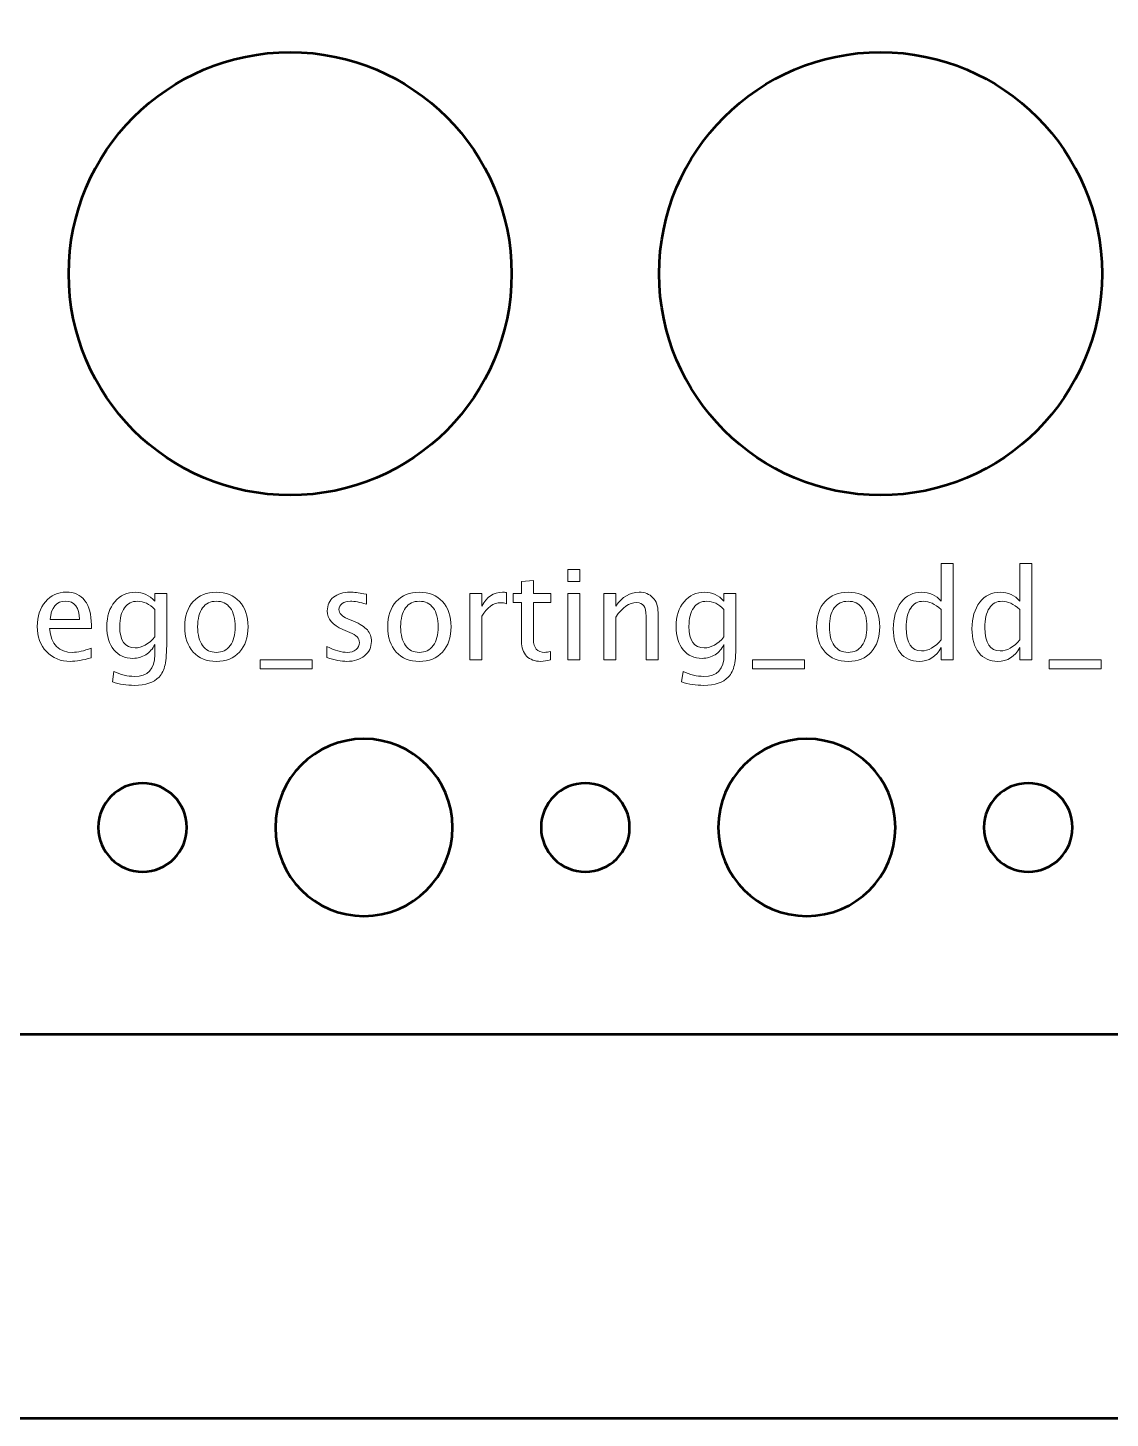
# Model space of a CAD drawing. Header units: centimetres. Extents: x -44 to 44, y -14.8 to 14.1.
# Drawn here: x -4.889 to -1.222, y -14.75 to -10.043 of the extents above; entities that cross this region are included whole.
import ezdxf

# ---------------------------------------------------------------- set-up
doc = ezdxf.new("R2010")
doc.units = ezdxf.units.CM
doc.header["$MEASUREMENT"] = 0
doc.layers.add('Layer 1', color=7, linetype='Continuous')

msp = doc.modelspace()

# ---------------------------------------------------------------- linework, layer by layer
at = {"layer": 'Layer 1', "color": 4, "lineweight": 53}
msp.add_lwpolyline([(-14, -14.75), (14, -14.75), (14, 8.75), (-14, 8.75), (-14, -14.75)], close=True, dxfattribs=at)
at = {"layer": 'Layer 1', "lineweight": 53}
for centre in [(-3.99998, -10.87502), (-1.99998, -10.87502)]:
    msp.add_ellipse(centre, major_axis=(0, 0.75002), ratio=1, dxfattribs=at)
for points, knots in [([(-13.45, -12.95), (-13.45, -12.95), (-13.45, 6.95), (-13.45, 6.95), (-13.45, 6.95), (-13.45, 7.22614), (-13.22614, 7.45), (-12.95, 7.45), (-12.95, 7.45), (-12.95, 7.45), (12.95, 7.45), (12.95, 7.45), (12.95, 7.45), (13.22614, 7.45), (13.45, 7.22614), (13.45, 6.95), (13.45, 6.95), (13.45, 6.95), (13.45, -12.95), (13.45, -12.95), (13.45, -12.95), (13.45, -13.22614), (13.22614, -13.45), (12.95, -13.45), (12.95, -13.45), (12.95, -13.45), (-12.95, -13.45), (-12.95, -13.45), (-12.95, -13.45), (-13.22614, -13.45), (-13.45, -13.22614), (-13.45, -12.95)], [0, 0, 0, 0, 0.1111111, 0.1111111, 0.1111111, 0.1111111, 0.2222222, 0.2222222, 0.2222222, 0.2222222, 0.3333333, 0.3333333, 0.3333333, 0.3333333, 0.4444444, 0.4444444, 0.4444444, 0.4444444, 0.5555556, 0.5555556, 0.5555556, 0.5555556, 0.6666667, 0.6666667, 0.6666667, 0.6666667, 0.7777778, 0.7777778, 0.7777778, 0.7777778, 1, 1, 1, 1]), ([(-4.05, -12.75), (-4.05, -12.58431), (-3.91569, -12.45), (-3.75, -12.45), (-3.75, -12.45), (-3.58431, -12.45), (-3.45, -12.58431), (-3.45, -12.75), (-3.45, -12.75), (-3.45, -12.91569), (-3.58431, -13.05), (-3.75, -13.05), (-3.75, -13.05), (-3.91569, -13.05), (-4.05, -12.91569), (-4.05, -12.75)], [0, 0, 0, 0, 0.2, 0.2, 0.2, 0.2, 0.4, 0.4, 0.4, 0.4, 0.6, 0.6, 0.6, 0.6, 1, 1, 1, 1]), ([(-2.55, -12.75), (-2.55, -12.58431), (-2.41569, -12.45), (-2.25, -12.45), (-2.25, -12.45), (-2.08431, -12.45), (-1.95, -12.58431), (-1.95, -12.75), (-1.95, -12.75), (-1.95, -12.91569), (-2.08431, -13.05), (-2.25, -13.05), (-2.25, -13.05), (-2.41569, -13.05), (-2.55, -12.91569), (-2.55, -12.75)], [0, 0, 0, 0, 0.2, 0.2, 0.2, 0.2, 0.4, 0.4, 0.4, 0.4, 0.6, 0.6, 0.6, 0.6, 1, 1, 1, 1]), ([(-4.65, -12.75), (-4.65, -12.66716), (-4.58284, -12.6), (-4.5, -12.6), (-4.5, -12.6), (-4.41716, -12.6), (-4.35, -12.66716), (-4.35, -12.75), (-4.35, -12.75), (-4.35, -12.83284), (-4.41716, -12.9), (-4.5, -12.9), (-4.5, -12.9), (-4.58284, -12.9), (-4.65, -12.83284), (-4.65, -12.75)], [0, 0, 0, 0, 0.2, 0.2, 0.2, 0.2, 0.4, 0.4, 0.4, 0.4, 0.6, 0.6, 0.6, 0.6, 1, 1, 1, 1]), ([(-3.15, -12.75), (-3.15, -12.66716), (-3.08284, -12.6), (-3, -12.6), (-3, -12.6), (-2.91716, -12.6), (-2.85, -12.66716), (-2.85, -12.75), (-2.85, -12.75), (-2.85, -12.83284), (-2.91716, -12.9), (-3, -12.9), (-3, -12.9), (-3.08284, -12.9), (-3.15, -12.83284), (-3.15, -12.75)], [0, 0, 0, 0, 0.2, 0.2, 0.2, 0.2, 0.4, 0.4, 0.4, 0.4, 0.6, 0.6, 0.6, 0.6, 1, 1, 1, 1]), ([(-1.65, -12.75), (-1.65, -12.66716), (-1.58284, -12.6), (-1.5, -12.6), (-1.5, -12.6), (-1.41716, -12.6), (-1.35, -12.66716), (-1.35, -12.75), (-1.35, -12.75), (-1.35, -12.83284), (-1.41716, -12.9), (-1.5, -12.9), (-1.5, -12.9), (-1.58284, -12.9), (-1.65, -12.83284), (-1.65, -12.75)], [0, 0, 0, 0, 0.2, 0.2, 0.2, 0.2, 0.4, 0.4, 0.4, 0.4, 0.6, 0.6, 0.6, 0.6, 1, 1, 1, 1])]:
    msp.add_open_spline(points, degree=3, knots=knots, dxfattribs=at)
at = {"layer": 'Layer 1', "color": 5, "lineweight": 9}
for points, knots in [([(-1.79479, -12.18252), (-1.79479, -12.18252), (-1.79479, -12.1404), (-1.79479, -12.1404), (-1.79479, -12.1404), (-1.81138, -12.17187), (-1.83635, -12.1876), (-1.86972, -12.1876), (-1.86972, -12.1876), (-1.89682, -12.1876), (-1.91812, -12.17779), (-1.93365, -12.15811), (-1.93365, -12.15811), (-1.94917, -12.13842), (-1.95693, -12.11154), (-1.95693, -12.07746), (-1.95693, -12.07746), (-1.95693, -12.04021), (-1.94811, -12.01022), (-1.93054, -11.98751), (-1.93054, -11.98751), (-1.9129, -11.96486), (-1.88976, -11.9535), (-1.86105, -11.9535), (-1.86105, -11.9535), (-1.83445, -11.9535), (-1.81229, -11.96366), (-1.79479, -11.98405), (-1.79479, -11.98405), (-1.79479, -11.98405), (-1.79479, -11.85613), (-1.79479, -11.85613), (-1.79479, -11.85613), (-1.79479, -11.85613), (-1.75416, -11.85613), (-1.75416, -11.85613), (-1.75416, -11.85613), (-1.75416, -11.85613), (-1.75416, -12.18252), (-1.75416, -12.18252), (-1.75416, -12.18252), (-1.75416, -12.18252), (-1.79479, -12.18252), (-1.79479, -12.18252)], [0, 0, 0, 0, 0.0833333, 0.0833333, 0.0833333, 0.0833333, 0.1666667, 0.1666667, 0.1666667, 0.1666667, 0.25, 0.25, 0.25, 0.25, 0.3333333, 0.3333333, 0.3333333, 0.3333333, 0.4166667, 0.4166667, 0.4166667, 0.4166667, 0.5, 0.5, 0.5, 0.5, 0.5833333, 0.5833333, 0.5833333, 0.5833333, 0.6666667, 0.6666667, 0.6666667, 0.6666667, 0.75, 0.75, 0.75, 0.75, 0.8333333, 0.8333333, 0.8333333, 0.8333333, 1, 1, 1, 1]), ([(-1.52837, -12.18252), (-1.52837, -12.18252), (-1.52837, -12.1404), (-1.52837, -12.1404), (-1.52837, -12.1404), (-1.54496, -12.17187), (-1.56993, -12.1876), (-1.6033, -12.1876), (-1.6033, -12.1876), (-1.6304, -12.1876), (-1.6517, -12.17779), (-1.66723, -12.15811), (-1.66723, -12.15811), (-1.68275, -12.13842), (-1.69051, -12.11154), (-1.69051, -12.07746), (-1.69051, -12.07746), (-1.69051, -12.04021), (-1.68169, -12.01022), (-1.66412, -11.98751), (-1.66412, -11.98751), (-1.64648, -11.96486), (-1.62334, -11.9535), (-1.59463, -11.9535), (-1.59463, -11.9535), (-1.56803, -11.9535), (-1.54587, -11.96366), (-1.52837, -11.98405), (-1.52837, -11.98405), (-1.52837, -11.98405), (-1.52837, -11.85613), (-1.52837, -11.85613), (-1.52837, -11.85613), (-1.52837, -11.85613), (-1.48774, -11.85613), (-1.48774, -11.85613), (-1.48774, -11.85613), (-1.48774, -11.85613), (-1.48774, -12.18252), (-1.48774, -12.18252), (-1.48774, -12.18252), (-1.48774, -12.18252), (-1.52837, -12.18252), (-1.52837, -12.18252)], [0, 0, 0, 0, 0.0833333, 0.0833333, 0.0833333, 0.0833333, 0.1666667, 0.1666667, 0.1666667, 0.1666667, 0.25, 0.25, 0.25, 0.25, 0.3333333, 0.3333333, 0.3333333, 0.3333333, 0.4166667, 0.4166667, 0.4166667, 0.4166667, 0.5, 0.5, 0.5, 0.5, 0.5833333, 0.5833333, 0.5833333, 0.5833333, 0.6666667, 0.6666667, 0.6666667, 0.6666667, 0.75, 0.75, 0.75, 0.75, 0.8333333, 0.8333333, 0.8333333, 0.8333333, 1, 1, 1, 1]), ([(-3.05993, -11.91709), (-3.05993, -11.91709), (-3.05993, -11.87645), (-3.05993, -11.87645), (-3.05993, -11.87645), (-3.05993, -11.87645), (-3.01929, -11.87645), (-3.01929, -11.87645), (-3.01929, -11.87645), (-3.01929, -11.87645), (-3.01929, -11.91709), (-3.01929, -11.91709), (-3.01929, -11.91709), (-3.01929, -11.91709), (-3.05993, -11.91709), (-3.05993, -11.91709)], [0, 0, 0, 0, 0.2, 0.2, 0.2, 0.2, 0.4, 0.4, 0.4, 0.4, 0.6, 0.6, 0.6, 0.6, 1, 1, 1, 1]), ([(-4.67425, -12.17532), (-4.70156, -12.18351), (-4.72491, -12.1876), (-4.74439, -12.1876), (-4.74439, -12.1876), (-4.77762, -12.1876), (-4.80464, -12.17659), (-4.82545, -12.15465), (-4.82545, -12.15465), (-4.84627, -12.13271), (-4.85671, -12.10427), (-4.85671, -12.06928), (-4.85671, -12.06928), (-4.85671, -12.03534), (-4.84754, -12.00747), (-4.82912, -11.98567), (-4.82912, -11.98567), (-4.81071, -11.96394), (-4.78714, -11.95308), (-4.75843, -11.95308), (-4.75843, -11.95308), (-4.73126, -11.95308), (-4.71024, -11.96274), (-4.69542, -11.98207), (-4.69542, -11.98207), (-4.6806, -12.00141), (-4.6732, -12.02878), (-4.6732, -12.06427), (-4.6732, -12.06427), (-4.6732, -12.06427), (-4.67341, -12.07669), (-4.67341, -12.07669), (-4.67341, -12.07669), (-4.67341, -12.07669), (-4.81522, -12.07669), (-4.81522, -12.07669), (-4.81522, -12.07669), (-4.8093, -12.13031), (-4.78312, -12.15712), (-4.73677, -12.15712), (-4.73677, -12.15712), (-4.71976, -12.15712), (-4.69895, -12.15232), (-4.67425, -12.14273), (-4.67425, -12.14273), (-4.67425, -12.14273), (-4.67425, -12.17532), (-4.67425, -12.17532)], [0, 0, 0, 0, 0.0769231, 0.0769231, 0.0769231, 0.0769231, 0.1538462, 0.1538462, 0.1538462, 0.1538462, 0.2307692, 0.2307692, 0.2307692, 0.2307692, 0.3076923, 0.3076923, 0.3076923, 0.3076923, 0.3846154, 0.3846154, 0.3846154, 0.3846154, 0.4615385, 0.4615385, 0.4615385, 0.4615385, 0.5384615, 0.5384615, 0.5384615, 0.5384615, 0.6153846, 0.6153846, 0.6153846, 0.6153846, 0.6923077, 0.6923077, 0.6923077, 0.6923077, 0.7692308, 0.7692308, 0.7692308, 0.7692308, 0.8461538, 0.8461538, 0.8461538, 0.8461538, 1, 1, 1, 1]), ([(-4.60221, -12.25703), (-4.60221, -12.25703), (-4.59742, -12.22189), (-4.59742, -12.22189), (-4.59742, -12.22189), (-4.57385, -12.2329), (-4.5505, -12.2384), (-4.52743, -12.2384), (-4.52743, -12.2384), (-4.48164, -12.2384), (-4.4587, -12.21413), (-4.4587, -12.16566), (-4.4587, -12.16566), (-4.4587, -12.16566), (-4.4587, -12.13038), (-4.4587, -12.13038), (-4.4587, -12.13038), (-4.46576, -12.14527), (-4.47578, -12.15677), (-4.48883, -12.16502), (-4.48883, -12.16502), (-4.50188, -12.17328), (-4.51642, -12.17744), (-4.53243, -12.17744), (-4.53243, -12.17744), (-4.5596, -12.17744), (-4.58112, -12.1677), (-4.59699, -12.14823), (-4.59699, -12.14823), (-4.61287, -12.12876), (-4.62084, -12.10237), (-4.62084, -12.06907), (-4.62084, -12.06907), (-4.62084, -12.03499), (-4.61181, -12.00719), (-4.59375, -11.98567), (-4.59375, -11.98567), (-4.57561, -11.96422), (-4.55226, -11.9535), (-4.52354, -11.9535), (-4.52354, -11.9535), (-4.49843, -11.9535), (-4.47677, -11.96366), (-4.4587, -11.98405), (-4.4587, -11.98405), (-4.4587, -11.98405), (-4.4587, -11.95816), (-4.4587, -11.95816), (-4.4587, -11.95816), (-4.4587, -11.95816), (-4.41807, -11.95816), (-4.41807, -11.95816), (-4.41807, -11.95816), (-4.41807, -11.95816), (-4.41807, -12.12128), (-4.41807, -12.12128), (-4.41807, -12.12128), (-4.41807, -12.15634), (-4.4199, -12.18231), (-4.42357, -12.19917), (-4.42357, -12.19917), (-4.42717, -12.21603), (-4.43408, -12.22986), (-4.4441, -12.24059), (-4.4441, -12.24059), (-4.46188, -12.25942), (-4.48968, -12.26888), (-4.52743, -12.26888), (-4.52743, -12.26888), (-4.55332, -12.26888), (-4.57822, -12.26493), (-4.60221, -12.25703)], [0, 0, 0, 0, 0.0526316, 0.0526316, 0.0526316, 0.0526316, 0.1052632, 0.1052632, 0.1052632, 0.1052632, 0.1578947, 0.1578947, 0.1578947, 0.1578947, 0.2105263, 0.2105263, 0.2105263, 0.2105263, 0.2631579, 0.2631579, 0.2631579, 0.2631579, 0.3157895, 0.3157895, 0.3157895, 0.3157895, 0.3684211, 0.3684211, 0.3684211, 0.3684211, 0.4210526, 0.4210526, 0.4210526, 0.4210526, 0.4736842, 0.4736842, 0.4736842, 0.4736842, 0.5263158, 0.5263158, 0.5263158, 0.5263158, 0.5789474, 0.5789474, 0.5789474, 0.5789474, 0.6315789, 0.6315789, 0.6315789, 0.6315789, 0.6842105, 0.6842105, 0.6842105, 0.6842105, 0.7368421, 0.7368421, 0.7368421, 0.7368421, 0.7894737, 0.7894737, 0.7894737, 0.7894737, 0.8421053, 0.8421053, 0.8421053, 0.8421053, 0.8947368, 0.8947368, 0.8947368, 0.8947368, 1, 1, 1, 1]), ([(-4.24979, -12.1876), (-4.28274, -12.1876), (-4.30884, -12.17709), (-4.32803, -12.15606), (-4.32803, -12.15606), (-4.34729, -12.13504), (-4.35689, -12.10646), (-4.35689, -12.07041), (-4.35689, -12.07041), (-4.35689, -12.03443), (-4.34729, -12.00592), (-4.32803, -11.98497), (-4.32803, -11.98497), (-4.30884, -11.96401), (-4.28274, -11.9535), (-4.24979, -11.9535), (-4.24979, -11.9535), (-4.21684, -11.9535), (-4.19073, -11.96401), (-4.17154, -11.98497), (-4.17154, -11.98497), (-4.15228, -12.00592), (-4.14269, -12.03443), (-4.14269, -12.07041), (-4.14269, -12.07041), (-4.14269, -12.10646), (-4.15228, -12.13504), (-4.17154, -12.15606), (-4.17154, -12.15606), (-4.19073, -12.17709), (-4.21684, -12.1876), (-4.24979, -12.1876)], [0, 0, 0, 0, 0.1111111, 0.1111111, 0.1111111, 0.1111111, 0.2222222, 0.2222222, 0.2222222, 0.2222222, 0.3333333, 0.3333333, 0.3333333, 0.3333333, 0.4444444, 0.4444444, 0.4444444, 0.4444444, 0.5555556, 0.5555556, 0.5555556, 0.5555556, 0.6666667, 0.6666667, 0.6666667, 0.6666667, 0.7777778, 0.7777778, 0.7777778, 0.7777778, 1, 1, 1, 1]), ([(-3.87541, -12.17448), (-3.87541, -12.17448), (-3.87541, -12.13722), (-3.87541, -12.13722), (-3.87541, -12.13722), (-3.84881, -12.15049), (-3.82574, -12.15712), (-3.80606, -12.15712), (-3.80606, -12.15712), (-3.79435, -12.15712), (-3.78461, -12.15395), (-3.77692, -12.1476), (-3.77692, -12.1476), (-3.76923, -12.14132), (-3.76535, -12.13341), (-3.76535, -12.12389), (-3.76535, -12.12389), (-3.76535, -12.10999), (-3.77614, -12.09849), (-3.79773, -12.08939), (-3.79773, -12.08939), (-3.79773, -12.08939), (-3.82151, -12.0793), (-3.82151, -12.0793), (-3.82151, -12.0793), (-3.85658, -12.06476), (-3.87414, -12.04374), (-3.87414, -12.01643), (-3.87414, -12.01643), (-3.87414, -11.99689), (-3.86723, -11.98151), (-3.8534, -11.97029), (-3.8534, -11.97029), (-3.83957, -11.95907), (-3.82059, -11.9535), (-3.79653, -11.9535), (-3.79653, -11.9535), (-3.78404, -11.9535), (-3.76852, -11.95519), (-3.75011, -11.95865), (-3.75011, -11.95865), (-3.75011, -11.95865), (-3.74164, -11.96027), (-3.74164, -11.96027), (-3.74164, -11.96027), (-3.74164, -11.96027), (-3.74164, -11.99414), (-3.74164, -11.99414), (-3.74164, -11.99414), (-3.76429, -11.98736), (-3.78235, -11.98398), (-3.79583, -11.98398), (-3.79583, -11.98398), (-3.80768, -11.98398), (-3.81706, -11.98659), (-3.82419, -11.99174), (-3.82419, -11.99174), (-3.83125, -11.99689), (-3.83477, -12.0038), (-3.83477, -12.01248), (-3.83477, -12.01248), (-3.83477, -12.02469), (-3.8249, -12.03506), (-3.80507, -12.04346), (-3.80507, -12.04346), (-3.80507, -12.04346), (-3.78553, -12.05171), (-3.78553, -12.05171), (-3.78553, -12.05171), (-3.76337, -12.06102), (-3.74771, -12.0709), (-3.73854, -12.08127), (-3.73854, -12.08127), (-3.72929, -12.09165), (-3.72471, -12.10463), (-3.72471, -12.12015), (-3.72471, -12.12015), (-3.72471, -12.13983), (-3.73247, -12.15599), (-3.74806, -12.16862), (-3.74806, -12.16862), (-3.76358, -12.18125), (-3.78348, -12.1876), (-3.80768, -12.1876), (-3.80768, -12.1876), (-3.82631, -12.1876), (-3.84881, -12.18323), (-3.87541, -12.17448)], [0, 0, 0, 0, 0.0434783, 0.0434783, 0.0434783, 0.0434783, 0.0869565, 0.0869565, 0.0869565, 0.0869565, 0.1304348, 0.1304348, 0.1304348, 0.1304348, 0.173913, 0.173913, 0.173913, 0.173913, 0.2173913, 0.2173913, 0.2173913, 0.2173913, 0.2608696, 0.2608696, 0.2608696, 0.2608696, 0.3043478, 0.3043478, 0.3043478, 0.3043478, 0.3478261, 0.3478261, 0.3478261, 0.3478261, 0.3913043, 0.3913043, 0.3913043, 0.3913043, 0.4347826, 0.4347826, 0.4347826, 0.4347826, 0.4782609, 0.4782609, 0.4782609, 0.4782609, 0.5217391, 0.5217391, 0.5217391, 0.5217391, 0.5652174, 0.5652174, 0.5652174, 0.5652174, 0.6086957, 0.6086957, 0.6086957, 0.6086957, 0.6521739, 0.6521739, 0.6521739, 0.6521739, 0.6956522, 0.6956522, 0.6956522, 0.6956522, 0.7391304, 0.7391304, 0.7391304, 0.7391304, 0.7826087, 0.7826087, 0.7826087, 0.7826087, 0.826087, 0.826087, 0.826087, 0.826087, 0.8695652, 0.8695652, 0.8695652, 0.8695652, 0.9130435, 0.9130435, 0.9130435, 0.9130435, 1, 1, 1, 1]), ([(-3.56222, -12.1876), (-3.59517, -12.1876), (-3.62127, -12.17709), (-3.64046, -12.15606), (-3.64046, -12.15606), (-3.65972, -12.13504), (-3.66932, -12.10646), (-3.66932, -12.07041), (-3.66932, -12.07041), (-3.66932, -12.03443), (-3.65972, -12.00592), (-3.64046, -11.98497), (-3.64046, -11.98497), (-3.62127, -11.96401), (-3.59517, -11.9535), (-3.56222, -11.9535), (-3.56222, -11.9535), (-3.52927, -11.9535), (-3.50316, -11.96401), (-3.48397, -11.98497), (-3.48397, -11.98497), (-3.46471, -12.00592), (-3.45512, -12.03443), (-3.45512, -12.07041), (-3.45512, -12.07041), (-3.45512, -12.10646), (-3.46471, -12.13504), (-3.48397, -12.15606), (-3.48397, -12.15606), (-3.50316, -12.17709), (-3.52927, -12.1876), (-3.56222, -12.1876)], [0, 0, 0, 0, 0.1111111, 0.1111111, 0.1111111, 0.1111111, 0.2222222, 0.2222222, 0.2222222, 0.2222222, 0.3333333, 0.3333333, 0.3333333, 0.3333333, 0.4444444, 0.4444444, 0.4444444, 0.4444444, 0.5555556, 0.5555556, 0.5555556, 0.5555556, 0.6666667, 0.6666667, 0.6666667, 0.6666667, 0.7777778, 0.7777778, 0.7777778, 0.7777778, 1, 1, 1, 1]), ([(-3.39147, -12.18252), (-3.39147, -12.18252), (-3.39147, -11.95816), (-3.39147, -11.95816), (-3.39147, -11.95816), (-3.39147, -11.95816), (-3.35083, -11.95816), (-3.35083, -11.95816), (-3.35083, -11.95816), (-3.35083, -11.95816), (-3.35083, -12.00056), (-3.35083, -12.00056), (-3.35083, -12.00056), (-3.33467, -11.96916), (-3.31125, -11.9535), (-3.28049, -11.9535), (-3.28049, -11.9535), (-3.27632, -11.9535), (-3.27195, -11.95385), (-3.26743, -11.95456), (-3.26743, -11.95456), (-3.26743, -11.95456), (-3.26743, -11.99259), (-3.26743, -11.99259), (-3.26743, -11.99259), (-3.27449, -11.99026), (-3.2807, -11.98906), (-3.28606, -11.98906), (-3.28606, -11.98906), (-3.31188, -11.98906), (-3.33347, -12.0043), (-3.35083, -12.03485), (-3.35083, -12.03485), (-3.35083, -12.03485), (-3.35083, -12.18252), (-3.35083, -12.18252), (-3.35083, -12.18252), (-3.35083, -12.18252), (-3.39147, -12.18252), (-3.39147, -12.18252)], [0, 0, 0, 0, 0.0909091, 0.0909091, 0.0909091, 0.0909091, 0.1818182, 0.1818182, 0.1818182, 0.1818182, 0.2727273, 0.2727273, 0.2727273, 0.2727273, 0.3636364, 0.3636364, 0.3636364, 0.3636364, 0.4545455, 0.4545455, 0.4545455, 0.4545455, 0.5454545, 0.5454545, 0.5454545, 0.5454545, 0.6363636, 0.6363636, 0.6363636, 0.6363636, 0.7272727, 0.7272727, 0.7272727, 0.7272727, 0.8181818, 0.8181818, 0.8181818, 0.8181818, 1, 1, 1, 1]), ([(-3.11793, -12.18245), (-3.13049, -12.18591), (-3.14143, -12.1876), (-3.15067, -12.1876), (-3.15067, -12.1876), (-3.17141, -12.1876), (-3.18757, -12.18167), (-3.19914, -12.16982), (-3.19914, -12.16982), (-3.21078, -12.15797), (-3.21657, -12.14153), (-3.21657, -12.12043), (-3.21657, -12.12043), (-3.21657, -12.12043), (-3.21657, -11.98863), (-3.21657, -11.98863), (-3.21657, -11.98863), (-3.21657, -11.98863), (-3.24465, -11.98863), (-3.24465, -11.98863), (-3.24465, -11.98863), (-3.24465, -11.98863), (-3.24465, -11.95816), (-3.24465, -11.95816), (-3.24465, -11.95816), (-3.24465, -11.95816), (-3.21657, -11.95816), (-3.21657, -11.95816), (-3.21657, -11.95816), (-3.21657, -11.95816), (-3.21657, -11.91759), (-3.21657, -11.91759), (-3.21657, -11.91759), (-3.21657, -11.91759), (-3.17593, -11.91371), (-3.17593, -11.91371), (-3.17593, -11.91371), (-3.17593, -11.91371), (-3.17593, -11.95816), (-3.17593, -11.95816), (-3.17593, -11.95816), (-3.17593, -11.95816), (-3.11708, -11.95816), (-3.11708, -11.95816), (-3.11708, -11.95816), (-3.11708, -11.95816), (-3.11708, -11.98863), (-3.11708, -11.98863), (-3.11708, -11.98863), (-3.11708, -11.98863), (-3.17593, -11.98863), (-3.17593, -11.98863), (-3.17593, -11.98863), (-3.17593, -11.98863), (-3.17593, -12.11309), (-3.17593, -12.11309), (-3.17593, -12.11309), (-3.17593, -12.14244), (-3.16316, -12.15712), (-3.13769, -12.15712), (-3.13769, -12.15712), (-3.13225, -12.15712), (-3.12569, -12.1562), (-3.11793, -12.15444), (-3.11793, -12.15444), (-3.11793, -12.15444), (-3.11793, -12.18245), (-3.11793, -12.18245)], [0, 0, 0, 0, 0.0555556, 0.0555556, 0.0555556, 0.0555556, 0.1111111, 0.1111111, 0.1111111, 0.1111111, 0.1666667, 0.1666667, 0.1666667, 0.1666667, 0.2222222, 0.2222222, 0.2222222, 0.2222222, 0.2777778, 0.2777778, 0.2777778, 0.2777778, 0.3333333, 0.3333333, 0.3333333, 0.3333333, 0.3888889, 0.3888889, 0.3888889, 0.3888889, 0.4444444, 0.4444444, 0.4444444, 0.4444444, 0.5, 0.5, 0.5, 0.5, 0.5555556, 0.5555556, 0.5555556, 0.5555556, 0.6111111, 0.6111111, 0.6111111, 0.6111111, 0.6666667, 0.6666667, 0.6666667, 0.6666667, 0.7222222, 0.7222222, 0.7222222, 0.7222222, 0.7777778, 0.7777778, 0.7777778, 0.7777778, 0.8333333, 0.8333333, 0.8333333, 0.8333333, 0.8888889, 0.8888889, 0.8888889, 0.8888889, 1, 1, 1, 1]), ([(-2.93759, -12.18252), (-2.93759, -12.18252), (-2.93759, -11.95816), (-2.93759, -11.95816), (-2.93759, -11.95816), (-2.93759, -11.95816), (-2.89695, -11.95816), (-2.89695, -11.95816), (-2.89695, -11.95816), (-2.89695, -11.95816), (-2.89695, -12.00056), (-2.89695, -12.00056), (-2.89695, -12.00056), (-2.87543, -11.96916), (-2.84904, -11.9535), (-2.81786, -11.9535), (-2.81786, -11.9535), (-2.79824, -11.9535), (-2.78265, -11.95964), (-2.77115, -11.97198), (-2.77115, -11.97198), (-2.75965, -11.98426), (-2.75387, -12.00084), (-2.75387, -12.02158), (-2.75387, -12.02158), (-2.75387, -12.02158), (-2.75387, -12.18252), (-2.75387, -12.18252), (-2.75387, -12.18252), (-2.75387, -12.18252), (-2.7945, -12.18252), (-2.7945, -12.18252), (-2.7945, -12.18252), (-2.7945, -12.18252), (-2.7945, -12.03485), (-2.7945, -12.03485), (-2.7945, -12.03485), (-2.7945, -12.0182), (-2.79697, -12.00634), (-2.80184, -11.99929), (-2.80184, -11.99929), (-2.80678, -11.99216), (-2.8149, -11.98863), (-2.82625, -11.98863), (-2.82625, -11.98863), (-2.85123, -11.98863), (-2.8748, -12.00493), (-2.89695, -12.03753), (-2.89695, -12.03753), (-2.89695, -12.03753), (-2.89695, -12.18252), (-2.89695, -12.18252), (-2.89695, -12.18252), (-2.89695, -12.18252), (-2.93759, -12.18252), (-2.93759, -12.18252)], [0, 0, 0, 0, 0.0666667, 0.0666667, 0.0666667, 0.0666667, 0.1333333, 0.1333333, 0.1333333, 0.1333333, 0.2, 0.2, 0.2, 0.2, 0.2666667, 0.2666667, 0.2666667, 0.2666667, 0.3333333, 0.3333333, 0.3333333, 0.3333333, 0.4, 0.4, 0.4, 0.4, 0.4666667, 0.4666667, 0.4666667, 0.4666667, 0.5333333, 0.5333333, 0.5333333, 0.5333333, 0.6, 0.6, 0.6, 0.6, 0.6666667, 0.6666667, 0.6666667, 0.6666667, 0.7333333, 0.7333333, 0.7333333, 0.7333333, 0.8, 0.8, 0.8, 0.8, 0.8666667, 0.8666667, 0.8666667, 0.8666667, 1, 1, 1, 1]), ([(-2.67399, -12.25703), (-2.67399, -12.25703), (-2.6692, -12.22189), (-2.6692, -12.22189), (-2.6692, -12.22189), (-2.64563, -12.2329), (-2.62228, -12.2384), (-2.59921, -12.2384), (-2.59921, -12.2384), (-2.55342, -12.2384), (-2.53048, -12.21413), (-2.53048, -12.16566), (-2.53048, -12.16566), (-2.53048, -12.16566), (-2.53048, -12.13038), (-2.53048, -12.13038), (-2.53048, -12.13038), (-2.53754, -12.14527), (-2.54756, -12.15677), (-2.56061, -12.16502), (-2.56061, -12.16502), (-2.57366, -12.17328), (-2.5882, -12.17744), (-2.60421, -12.17744), (-2.60421, -12.17744), (-2.63138, -12.17744), (-2.6529, -12.1677), (-2.66877, -12.14823), (-2.66877, -12.14823), (-2.68465, -12.12876), (-2.69262, -12.10237), (-2.69262, -12.06907), (-2.69262, -12.06907), (-2.69262, -12.03499), (-2.68359, -12.00719), (-2.66553, -11.98567), (-2.66553, -11.98567), (-2.64739, -11.96422), (-2.62404, -11.9535), (-2.59532, -11.9535), (-2.59532, -11.9535), (-2.57021, -11.9535), (-2.54855, -11.96366), (-2.53048, -11.98405), (-2.53048, -11.98405), (-2.53048, -11.98405), (-2.53048, -11.95816), (-2.53048, -11.95816), (-2.53048, -11.95816), (-2.53048, -11.95816), (-2.48985, -11.95816), (-2.48985, -11.95816), (-2.48985, -11.95816), (-2.48985, -11.95816), (-2.48985, -12.12128), (-2.48985, -12.12128), (-2.48985, -12.12128), (-2.48985, -12.15634), (-2.49168, -12.18231), (-2.49535, -12.19917), (-2.49535, -12.19917), (-2.49895, -12.21603), (-2.50586, -12.22986), (-2.51588, -12.24059), (-2.51588, -12.24059), (-2.53366, -12.25942), (-2.56146, -12.26888), (-2.59921, -12.26888), (-2.59921, -12.26888), (-2.6251, -12.26888), (-2.65, -12.26493), (-2.67399, -12.25703)], [0, 0, 0, 0, 0.0526316, 0.0526316, 0.0526316, 0.0526316, 0.1052632, 0.1052632, 0.1052632, 0.1052632, 0.1578947, 0.1578947, 0.1578947, 0.1578947, 0.2105263, 0.2105263, 0.2105263, 0.2105263, 0.2631579, 0.2631579, 0.2631579, 0.2631579, 0.3157895, 0.3157895, 0.3157895, 0.3157895, 0.3684211, 0.3684211, 0.3684211, 0.3684211, 0.4210526, 0.4210526, 0.4210526, 0.4210526, 0.4736842, 0.4736842, 0.4736842, 0.4736842, 0.5263158, 0.5263158, 0.5263158, 0.5263158, 0.5789474, 0.5789474, 0.5789474, 0.5789474, 0.6315789, 0.6315789, 0.6315789, 0.6315789, 0.6842105, 0.6842105, 0.6842105, 0.6842105, 0.7368421, 0.7368421, 0.7368421, 0.7368421, 0.7894737, 0.7894737, 0.7894737, 0.7894737, 0.8421053, 0.8421053, 0.8421053, 0.8421053, 0.8947368, 0.8947368, 0.8947368, 0.8947368, 1, 1, 1, 1]), ([(-2.1099, -12.1876), (-2.14285, -12.1876), (-2.16895, -12.17709), (-2.18814, -12.15606), (-2.18814, -12.15606), (-2.2074, -12.13504), (-2.217, -12.10646), (-2.217, -12.07041), (-2.217, -12.07041), (-2.217, -12.03443), (-2.2074, -12.00592), (-2.18814, -11.98497), (-2.18814, -11.98497), (-2.16895, -11.96401), (-2.14285, -11.9535), (-2.1099, -11.9535), (-2.1099, -11.9535), (-2.07695, -11.9535), (-2.05084, -11.96401), (-2.03165, -11.98497), (-2.03165, -11.98497), (-2.01239, -12.00592), (-2.0028, -12.03443), (-2.0028, -12.07041), (-2.0028, -12.07041), (-2.0028, -12.10646), (-2.01239, -12.13504), (-2.03165, -12.15606), (-2.03165, -12.15606), (-2.05084, -12.17709), (-2.07695, -12.1876), (-2.1099, -12.1876)], [0, 0, 0, 0, 0.1111111, 0.1111111, 0.1111111, 0.1111111, 0.2222222, 0.2222222, 0.2222222, 0.2222222, 0.3333333, 0.3333333, 0.3333333, 0.3333333, 0.4444444, 0.4444444, 0.4444444, 0.4444444, 0.5555556, 0.5555556, 0.5555556, 0.5555556, 0.6666667, 0.6666667, 0.6666667, 0.6666667, 0.7777778, 0.7777778, 0.7777778, 0.7777778, 1, 1, 1, 1]), ([(-4.81311, -12.04621), (-4.81311, -12.04621), (-4.71405, -12.04621), (-4.71405, -12.04621), (-4.71405, -12.04621), (-4.71405, -12.00444), (-4.72964, -11.98355), (-4.76076, -11.98355), (-4.76076, -11.98355), (-4.79208, -11.98355), (-4.80951, -12.00444), (-4.81311, -12.04621)], [0, 0, 0, 0, 0.25, 0.25, 0.25, 0.25, 0.5, 0.5, 0.5, 0.5, 1, 1, 1, 1]), ([(-4.4587, -12.10491), (-4.4587, -12.10491), (-4.4587, -12.01185), (-4.4587, -12.01185), (-4.4587, -12.01185), (-4.47663, -11.99329), (-4.49617, -11.98398), (-4.51727, -11.98398), (-4.51727, -11.98398), (-4.53603, -11.98398), (-4.55071, -11.99146), (-4.56129, -12.00649), (-4.56129, -12.00649), (-4.57195, -12.02144), (-4.57724, -12.04226), (-4.57724, -12.06879), (-4.57724, -12.06879), (-4.57724, -12.11754), (-4.55995, -12.14188), (-4.52531, -12.14188), (-4.52531, -12.14188), (-4.50174, -12.14188), (-4.47952, -12.12953), (-4.4587, -12.10491)], [0, 0, 0, 0, 0.1428571, 0.1428571, 0.1428571, 0.1428571, 0.2857143, 0.2857143, 0.2857143, 0.2857143, 0.4285714, 0.4285714, 0.4285714, 0.4285714, 0.5714286, 0.5714286, 0.5714286, 0.5714286, 0.7142857, 0.7142857, 0.7142857, 0.7142857, 1, 1, 1, 1]), ([(-4.24986, -12.15712), (-4.22975, -12.15712), (-4.21409, -12.14957), (-4.20294, -12.1344), (-4.20294, -12.1344), (-4.19186, -12.1193), (-4.18629, -12.09792), (-4.18629, -12.07041), (-4.18629, -12.07041), (-4.18629, -12.04296), (-4.19186, -12.02165), (-4.20294, -12.00656), (-4.20294, -12.00656), (-4.21409, -11.99153), (-4.22975, -11.98398), (-4.24986, -11.98398), (-4.24986, -11.98398), (-4.27004, -11.98398), (-4.2857, -11.99153), (-4.29671, -12.00656), (-4.29671, -12.00656), (-4.30778, -12.02165), (-4.31329, -12.04296), (-4.31329, -12.07041), (-4.31329, -12.07041), (-4.31329, -12.09792), (-4.30778, -12.1193), (-4.29671, -12.1344), (-4.29671, -12.1344), (-4.2857, -12.14957), (-4.27004, -12.15712), (-4.24986, -12.15712)], [0, 0, 0, 0, 0.1111111, 0.1111111, 0.1111111, 0.1111111, 0.2222222, 0.2222222, 0.2222222, 0.2222222, 0.3333333, 0.3333333, 0.3333333, 0.3333333, 0.4444444, 0.4444444, 0.4444444, 0.4444444, 0.5555556, 0.5555556, 0.5555556, 0.5555556, 0.6666667, 0.6666667, 0.6666667, 0.6666667, 0.7777778, 0.7777778, 0.7777778, 0.7777778, 1, 1, 1, 1]), ([(-3.56229, -12.15712), (-3.54218, -12.15712), (-3.52652, -12.14957), (-3.51537, -12.1344), (-3.51537, -12.1344), (-3.50429, -12.1193), (-3.49872, -12.09792), (-3.49872, -12.07041), (-3.49872, -12.07041), (-3.49872, -12.04296), (-3.50429, -12.02165), (-3.51537, -12.00656), (-3.51537, -12.00656), (-3.52652, -11.99153), (-3.54218, -11.98398), (-3.56229, -11.98398), (-3.56229, -11.98398), (-3.58247, -11.98398), (-3.59813, -11.99153), (-3.60914, -12.00656), (-3.60914, -12.00656), (-3.62021, -12.02165), (-3.62572, -12.04296), (-3.62572, -12.07041), (-3.62572, -12.07041), (-3.62572, -12.09792), (-3.62021, -12.1193), (-3.60914, -12.1344), (-3.60914, -12.1344), (-3.59813, -12.14957), (-3.58247, -12.15712), (-3.56229, -12.15712)], [0, 0, 0, 0, 0.1111111, 0.1111111, 0.1111111, 0.1111111, 0.2222222, 0.2222222, 0.2222222, 0.2222222, 0.3333333, 0.3333333, 0.3333333, 0.3333333, 0.4444444, 0.4444444, 0.4444444, 0.4444444, 0.5555556, 0.5555556, 0.5555556, 0.5555556, 0.6666667, 0.6666667, 0.6666667, 0.6666667, 0.7777778, 0.7777778, 0.7777778, 0.7777778, 1, 1, 1, 1]), ([(-3.05993, -12.18252), (-3.05993, -12.18252), (-3.05993, -11.95816), (-3.05993, -11.95816), (-3.05993, -11.95816), (-3.05993, -11.95816), (-3.01929, -11.95816), (-3.01929, -11.95816), (-3.01929, -11.95816), (-3.01929, -11.95816), (-3.01929, -12.18252), (-3.01929, -12.18252), (-3.01929, -12.18252), (-3.01929, -12.18252), (-3.05993, -12.18252), (-3.05993, -12.18252)], [0, 0, 0, 0, 0.2, 0.2, 0.2, 0.2, 0.4, 0.4, 0.4, 0.4, 0.6, 0.6, 0.6, 0.6, 1, 1, 1, 1]), ([(-2.53048, -12.10491), (-2.53048, -12.10491), (-2.53048, -12.01185), (-2.53048, -12.01185), (-2.53048, -12.01185), (-2.54841, -11.99329), (-2.56795, -11.98398), (-2.58905, -11.98398), (-2.58905, -11.98398), (-2.60781, -11.98398), (-2.62249, -11.99146), (-2.63307, -12.00649), (-2.63307, -12.00649), (-2.64373, -12.02144), (-2.64902, -12.04226), (-2.64902, -12.06879), (-2.64902, -12.06879), (-2.64902, -12.11754), (-2.63173, -12.14188), (-2.59709, -12.14188), (-2.59709, -12.14188), (-2.57352, -12.14188), (-2.5513, -12.12953), (-2.53048, -12.10491)], [0, 0, 0, 0, 0.1428571, 0.1428571, 0.1428571, 0.1428571, 0.2857143, 0.2857143, 0.2857143, 0.2857143, 0.4285714, 0.4285714, 0.4285714, 0.4285714, 0.5714286, 0.5714286, 0.5714286, 0.5714286, 0.7142857, 0.7142857, 0.7142857, 0.7142857, 1, 1, 1, 1]), ([(-2.10997, -12.15712), (-2.08986, -12.15712), (-2.0742, -12.14957), (-2.06305, -12.1344), (-2.06305, -12.1344), (-2.05197, -12.1193), (-2.0464, -12.09792), (-2.0464, -12.07041), (-2.0464, -12.07041), (-2.0464, -12.04296), (-2.05197, -12.02165), (-2.06305, -12.00656), (-2.06305, -12.00656), (-2.0742, -11.99153), (-2.08986, -11.98398), (-2.10997, -11.98398), (-2.10997, -11.98398), (-2.13015, -11.98398), (-2.14581, -11.99153), (-2.15682, -12.00656), (-2.15682, -12.00656), (-2.16789, -12.02165), (-2.1734, -12.04296), (-2.1734, -12.07041), (-2.1734, -12.07041), (-2.1734, -12.09792), (-2.16789, -12.1193), (-2.15682, -12.1344), (-2.15682, -12.1344), (-2.14581, -12.14957), (-2.13015, -12.15712), (-2.10997, -12.15712)], [0, 0, 0, 0, 0.1111111, 0.1111111, 0.1111111, 0.1111111, 0.2222222, 0.2222222, 0.2222222, 0.2222222, 0.3333333, 0.3333333, 0.3333333, 0.3333333, 0.4444444, 0.4444444, 0.4444444, 0.4444444, 0.5555556, 0.5555556, 0.5555556, 0.5555556, 0.6666667, 0.6666667, 0.6666667, 0.6666667, 0.7777778, 0.7777778, 0.7777778, 0.7777778, 1, 1, 1, 1]), ([(-1.79479, -12.01185), (-1.81589, -11.99329), (-1.83586, -11.98398), (-1.85477, -11.98398), (-1.85477, -11.98398), (-1.87339, -11.98398), (-1.88779, -11.99174), (-1.89802, -12.00733), (-1.89802, -12.00733), (-1.90825, -12.02285), (-1.91333, -12.04487), (-1.91333, -12.07337), (-1.91333, -12.07337), (-1.91333, -12.12579), (-1.89597, -12.15204), (-1.86119, -12.15204), (-1.86119, -12.15204), (-1.83861, -12.15204), (-1.81646, -12.13969), (-1.79479, -12.11507), (-1.79479, -12.11507), (-1.79479, -12.11507), (-1.79479, -12.01185), (-1.79479, -12.01185)], [0, 0, 0, 0, 0.1428571, 0.1428571, 0.1428571, 0.1428571, 0.2857143, 0.2857143, 0.2857143, 0.2857143, 0.4285714, 0.4285714, 0.4285714, 0.4285714, 0.5714286, 0.5714286, 0.5714286, 0.5714286, 0.7142857, 0.7142857, 0.7142857, 0.7142857, 1, 1, 1, 1]), ([(-1.52837, -12.01185), (-1.54947, -11.99329), (-1.56944, -11.98398), (-1.58835, -11.98398), (-1.58835, -11.98398), (-1.60697, -11.98398), (-1.62137, -11.99174), (-1.6316, -12.00733), (-1.6316, -12.00733), (-1.64183, -12.02285), (-1.64691, -12.04487), (-1.64691, -12.07337), (-1.64691, -12.07337), (-1.64691, -12.12579), (-1.62955, -12.15204), (-1.59477, -12.15204), (-1.59477, -12.15204), (-1.57219, -12.15204), (-1.55004, -12.13969), (-1.52837, -12.11507), (-1.52837, -12.11507), (-1.52837, -12.11507), (-1.52837, -12.01185), (-1.52837, -12.01185)], [0, 0, 0, 0, 0.1428571, 0.1428571, 0.1428571, 0.1428571, 0.2857143, 0.2857143, 0.2857143, 0.2857143, 0.4285714, 0.4285714, 0.4285714, 0.4285714, 0.5714286, 0.5714286, 0.5714286, 0.5714286, 0.7142857, 0.7142857, 0.7142857, 0.7142857, 1, 1, 1, 1]), ([(-4.1019, -12.213), (-4.1019, -12.213), (-4.1019, -12.18252), (-4.1019, -12.18252), (-4.1019, -12.18252), (-4.1019, -12.18252), (-3.92579, -12.18252), (-3.92579, -12.18252), (-3.92579, -12.18252), (-3.92579, -12.18252), (-3.92579, -12.213), (-3.92579, -12.213), (-3.92579, -12.213), (-3.92579, -12.213), (-4.1019, -12.213), (-4.1019, -12.213)], [0, 0, 0, 0, 0.2, 0.2, 0.2, 0.2, 0.4, 0.4, 0.4, 0.4, 0.6, 0.6, 0.6, 0.6, 1, 1, 1, 1]), ([(-2.43375, -12.213), (-2.43375, -12.213), (-2.43375, -12.18252), (-2.43375, -12.18252), (-2.43375, -12.18252), (-2.43375, -12.18252), (-2.25764, -12.18252), (-2.25764, -12.18252), (-2.25764, -12.18252), (-2.25764, -12.18252), (-2.25764, -12.213), (-2.25764, -12.213), (-2.25764, -12.213), (-2.25764, -12.213), (-2.43375, -12.213), (-2.43375, -12.213)], [0, 0, 0, 0, 0.2, 0.2, 0.2, 0.2, 0.4, 0.4, 0.4, 0.4, 0.6, 0.6, 0.6, 0.6, 1, 1, 1, 1]), ([(-1.42917, -12.213), (-1.42917, -12.213), (-1.42917, -12.18252), (-1.42917, -12.18252), (-1.42917, -12.18252), (-1.42917, -12.18252), (-1.25306, -12.18252), (-1.25306, -12.18252), (-1.25306, -12.18252), (-1.25306, -12.18252), (-1.25306, -12.213), (-1.25306, -12.213), (-1.25306, -12.213), (-1.25306, -12.213), (-1.42917, -12.213), (-1.42917, -12.213)], [0, 0, 0, 0, 0.2, 0.2, 0.2, 0.2, 0.4, 0.4, 0.4, 0.4, 0.6, 0.6, 0.6, 0.6, 1, 1, 1, 1])]:
    msp.add_open_spline(points, degree=3, knots=knots, dxfattribs=at)

doc.saveas('drawing.dxf')
